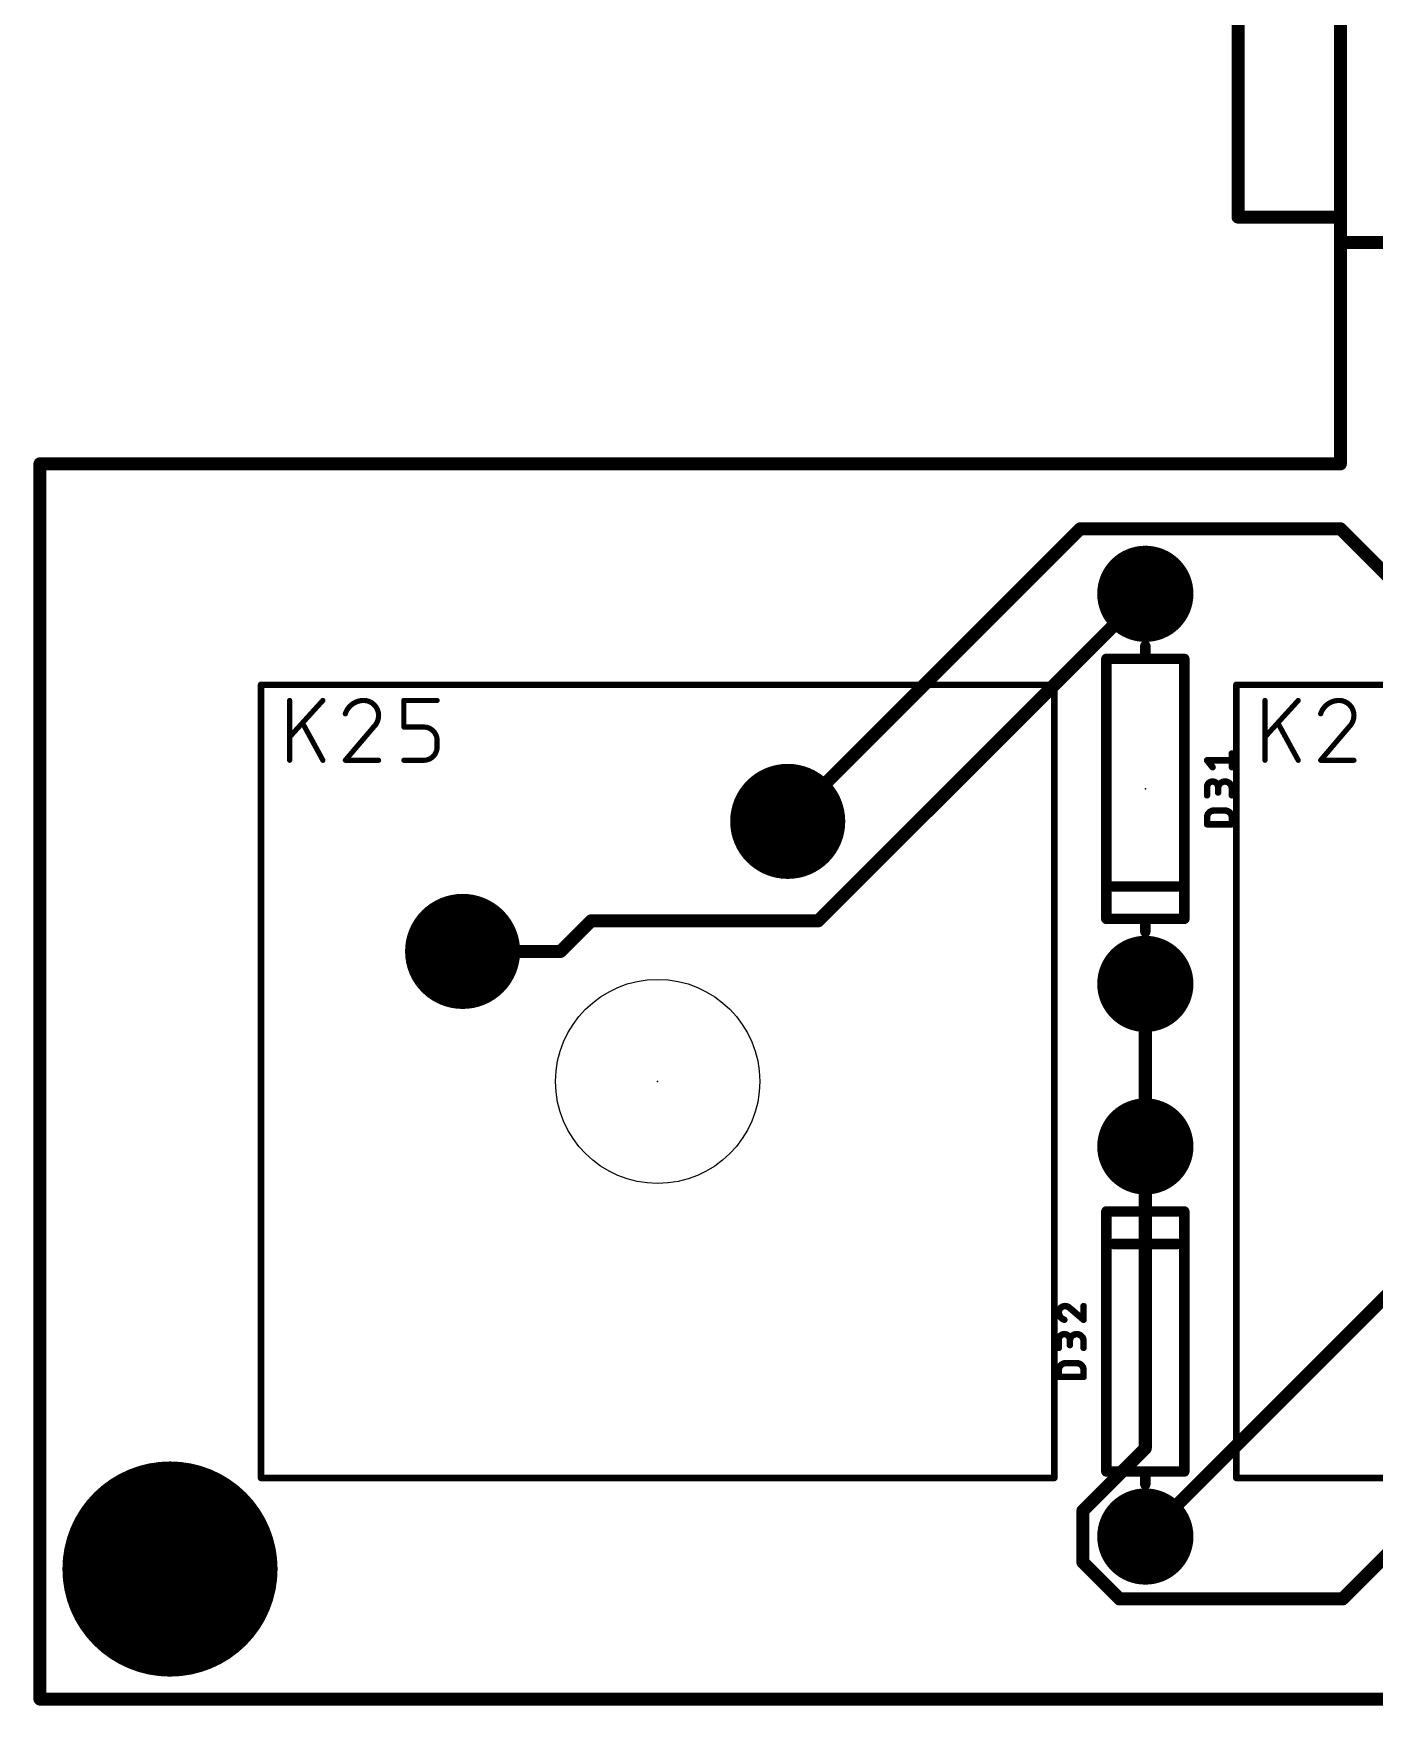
# Model space of a CAD drawing. Extents: x -145 to 0, y -20 to 96.
# Drawn here: x -144.91 to -118.71, y -19.81 to 12.85 of the extents above; entities that cross this region are included whole.
import ezdxf

# ---------------------------------------------------------------- set-up
doc = ezdxf.new("R2010")
doc.units = 0
for name, color, linetype in [('1', 12, 'CONTINUOUS'), ('16', 132, 'CONTINUOUS'), ('17', 110, 'CONTINUOUS'), ('20', 31, 'CONTINUOUS'), ('21', 41, 'CONTINUOUS'), ('22', 253, 'CONTINUOUS'), ('23', 53, 'CONTINUOUS'), ('24', 53, 'CONTINUOUS'), ('25', 253, 'CONTINUOUS'), ('39', 12, 'CONTINUOUS'), ('40', 132, 'CONTINUOUS'), ('41', 12, 'CONTINUOUS'), ('42', 132, 'CONTINUOUS'), ('51', 253, 'CONTINUOUS'), ('52', 253, 'CONTINUOUS')]:
    doc.layers.add(name, color=color, linetype=linetype)

# ---------------------------------------------------------------- blocks, each defined once
blk = doc.blocks.new('ROUNDP')
at = {"const_width": 0.5}
blk.add_lwpolyline([(0, -0.25, 1), (0, 0.25, 1), (0, -0.25)], format="xyb", dxfattribs=at)

msp = doc.modelspace()

# ---------------------------------------------------------------- linework, layer by layer
at = {"layer": '1', "const_width": 0.254}
for points in [[(-119.38, 94.615), (-119.38, 4.445)], [(-119.38, 4.445), (-144.78, 4.445)], [(-144.78, 4.445), (-144.78, -19.685)], [(-124.46, 3.175), (-130.175, -2.54)], [(-119.38, 3.175), (-124.46, 3.175)], [(-118.11, 1.905), (-119.38, 3.175)], [(-129.5781, -4.4831), (-123.19, 1.905)], [(-134.6113, -5.08), (-134.0144, -4.4831)], [(-134.0144, -4.4831), (-129.5781, -4.4831)], [(-136.525, -5.08), (-134.6113, -5.08)], [(-123.19, -5.715), (-123.19, -8.89)], [(-123.19, -8.89), (-123.19, -14.7858)], [(-119.338, -17.7292), (-110.4988, -8.89)], [(-123.19, -16.51), (-117.475, -10.795)], [(-123.19, -14.7858), (-124.4092, -16.005)], [(-124.4092, -16.005), (-124.4092, -17.015)], [(-124.4092, -17.015), (-123.695, -17.7292)], [(-123.695, -17.7292), (-119.338, -17.7292)], [(-144.78, -19.685), (-82.55, -19.685)]]:
    msp.add_lwpolyline(points, dxfattribs=at)
at = {"layer": '1', "const_width": 0.127}
for points in [[(-144.78, 4.5085, 1), (-144.78, 4.3815)], [(-144.7165, 4.445, 1), (-144.8435, 4.445)], [(-119.4435, 4.445, 1), (-119.3165, 4.445)], [(-119.38, 4.3815, 1), (-119.38, 4.5085)], [(-124.46, 3.2385, 1), (-124.46, 3.1115)], [(-124.4151, 3.1301, 1), (-124.5049, 3.2199)], [(-119.3351, 3.2199, 1), (-119.4249, 3.1301)], [(-119.38, 3.1115, 1), (-119.38, 3.2385)], [(-123.1451, 1.8601, 1), (-123.2349, 1.9499)], [(-130.2199, -2.4951, 1), (-130.1301, -2.5849)], [(-134.0144, -4.4196, 1), (-134.0144, -4.5466)], [(-133.9694, -4.528, 1), (-134.0593, -4.4382)], [(-129.623, -4.4382, 1), (-129.5332, -4.528)], [(-129.5781, -4.5466, 1), (-129.5781, -4.4196)], [(-136.525, -5.0165, 1), (-136.525, -5.1435)], [(-134.6562, -5.0351, 1), (-134.5663, -5.1249)], [(-134.6113, -5.1435, 1), (-134.6113, -5.0165)], [(-123.1265, -5.715, 1), (-123.2535, -5.715)], [(-123.1265, -8.89, 1), (-123.2535, -8.89)], [(-123.2535, -8.89, 1), (-123.1265, -8.89)], [(-123.1451, -14.8307, 1), (-123.2349, -14.7409)], [(-123.2535, -14.7858, 1), (-123.1265, -14.7858)], [(-124.3457, -16.005, 1), (-124.4727, -16.005)], [(-124.4541, -15.9601, 1), (-124.3643, -16.0499)], [(-123.2349, -16.4651, 1), (-123.1451, -16.5549)], [(-124.3643, -16.9701, 1), (-124.4541, -17.0599)], [(-124.4727, -17.015, 1), (-124.3457, -17.015)], [(-123.695, -17.6657, 1), (-123.695, -17.7927)], [(-123.7399, -17.7741, 1), (-123.6501, -17.6843)], [(-119.3829, -17.6843, 1), (-119.293, -17.7741)], [(-119.338, -17.7927, 1), (-119.338, -17.6657)], [(-144.78, -19.6215, 1), (-144.78, -19.7485)], [(-144.8435, -19.685, 1), (-144.7165, -19.685)]]:
    msp.add_lwpolyline(points, format="xyb", dxfattribs=at)
at = {"layer": '16', "const_width": 0.254}
for points in [[(-119.38, 94.615), (-119.38, 4.445)], [(-119.38, 4.445), (-144.78, 4.445)], [(-144.78, 4.445), (-144.78, -19.685)], [(-144.78, -19.685), (-82.55, -19.685)]]:
    msp.add_lwpolyline(points, dxfattribs=at)
at = {"layer": '16', "const_width": 0.127}
for points in [[(-144.78, 4.5085, 1), (-144.78, 4.3815)], [(-144.7165, 4.445, 1), (-144.8435, 4.445)], [(-119.4435, 4.445, 1), (-119.3165, 4.445)], [(-119.38, 4.3815, 1), (-119.38, 4.5085)], [(-144.78, -19.6215, 1), (-144.78, -19.7485)], [(-144.8435, -19.685, 1), (-144.7165, -19.685)]]:
    msp.add_lwpolyline(points, format="xyb", dxfattribs=at)
at = {"layer": '20'}
msp.add_circle((-132.715, -7.62), 1.9939, dxfattribs=at)
at = {"layer": '21'}
for points, const_width in [([(-119.38, 94.615), (-119.38, 4.445)], 0.1524), ([(-144.78, -19.685), (-144.78, 4.445)], 0.1524), ([(-119.38, 4.445), (-144.78, 4.445)], 0.1524), ([(-123.19, 0.635), (-123.19, 0.889)], 0.2032), ([(-123.952, -4.445), (-123.952, 0.635)], 0.2032), ([(-123.952, 0.635), (-123.19, 0.635)], 0.2032), ([(-123.19, 0.635), (-122.428, 0.635)], 0.2032), ([(-122.428, 0.635), (-122.428, -4.445)], 0.2032), ([(-122.555, -3.81), (-123.825, -3.81)], 0.2032), ([(-123.19, -4.445), (-123.952, -4.445)], 0.2032), ([(-122.428, -4.445), (-123.19, -4.445)], 0.2032), ([(-123.19, -4.445), (-123.19, -4.699)], 0.2032), ([(-123.952, -15.24), (-123.952, -10.16)], 0.2032), ([(-123.952, -10.16), (-123.19, -10.16)], 0.2032), ([(-123.19, -10.16), (-123.19, -9.906)], 0.2032), ([(-123.19, -10.16), (-122.428, -10.16)], 0.2032), ([(-122.428, -10.16), (-122.428, -15.24)], 0.2032), ([(-123.825, -10.795), (-122.555, -10.795)], 0.2032), ([(-123.19, -15.24), (-123.952, -15.24)], 0.2032), ([(-122.428, -15.24), (-123.19, -15.24)], 0.2032), ([(-123.19, -15.24), (-123.19, -15.494)], 0.2032), ([(-82.55, -19.685), (-144.78, -19.685)], 0.1524)]:
    msp.add_lwpolyline(points, dxfattribs=dict(at, const_width=const_width))
for points, const_width in [([(-144.7419, 4.445, 1), (-144.8181, 4.445)], 0.0762), ([(-144.78, 4.4831, 1), (-144.78, 4.4069)], 0.0762), ([(-119.4181, 4.445, 1), (-119.3419, 4.445)], 0.0762), ([(-119.38, 4.4069, 1), (-119.38, 4.4831)], 0.0762), ([(-123.1392, 0.889, 1), (-123.2408, 0.889)], 0.1016), ([(-123.9012, 0.635, 1), (-124.0028, 0.635)], 0.1016), ([(-123.952, 0.6858, 1), (-123.952, 0.5842)], 0.1016), ([(-123.19, 0.6858, 1), (-123.19, 0.5842)], 0.1016), ([(-123.2408, 0.635, 1), (-123.1392, 0.635)], 0.1016), ([(-123.19, 0.5842, 1), (-123.19, 0.6858)], 0.1016), ([(-122.3772, 0.635, 1), (-122.4788, 0.635)], 0.1016), ([(-122.428, 0.5842, 1), (-122.428, 0.6858)], 0.1016), ([(-123.825, -3.7592, 1), (-123.825, -3.8608)], 0.1016), ([(-122.555, -3.8608, 1), (-122.555, -3.7592)], 0.1016), ([(-123.952, -4.3942, 1), (-123.952, -4.4958)], 0.1016), ([(-124.0028, -4.445, 1), (-123.9012, -4.445)], 0.1016), ([(-123.19, -4.3942, 1), (-123.19, -4.4958)], 0.1016), ([(-123.1392, -4.445, 1), (-123.2408, -4.445)], 0.1016), ([(-123.19, -4.4958, 1), (-123.19, -4.3942)], 0.1016), ([(-122.4788, -4.445, 1), (-122.3772, -4.445)], 0.1016), ([(-122.428, -4.4958, 1), (-122.428, -4.3942)], 0.1016), ([(-123.2408, -4.699, 1), (-123.1392, -4.699)], 0.1016), ([(-123.9012, -10.16, 1), (-124.0028, -10.16)], 0.1016), ([(-123.952, -10.1092, 1), (-123.952, -10.2108)], 0.1016), ([(-123.1392, -9.906, 1), (-123.2408, -9.906)], 0.1016), ([(-123.19, -10.1092, 1), (-123.19, -10.2108)], 0.1016), ([(-123.2408, -10.16, 1), (-123.1392, -10.16)], 0.1016), ([(-123.19, -10.2108, 1), (-123.19, -10.1092)], 0.1016), ([(-122.3772, -10.16, 1), (-122.4788, -10.16)], 0.1016), ([(-122.428, -10.2108, 1), (-122.428, -10.1092)], 0.1016), ([(-123.825, -10.7442, 1), (-123.825, -10.8458)], 0.1016), ([(-122.555, -10.8458, 1), (-122.555, -10.7442)], 0.1016), ([(-142.24, -19.145, 1), (-142.24, -15.145, 1), (-142.24, -19.145)], 0.2032), ([(-123.952, -15.1892, 1), (-123.952, -15.2908)], 0.1016), ([(-124.0028, -15.24, 1), (-123.9012, -15.24)], 0.1016), ([(-123.19, -15.1892, 1), (-123.19, -15.2908)], 0.1016), ([(-123.1392, -15.24, 1), (-123.2408, -15.24)], 0.1016), ([(-123.19, -15.2908, 1), (-123.19, -15.1892)], 0.1016), ([(-122.4788, -15.24, 1), (-122.3772, -15.24)], 0.1016), ([(-122.428, -15.2908, 1), (-122.428, -15.1892)], 0.1016), ([(-123.2408, -15.494, 1), (-123.1392, -15.494)], 0.1016), ([(-144.78, -19.6469, 1), (-144.78, -19.7231)], 0.0762), ([(-144.8181, -19.685, 1), (-144.7419, -19.685)], 0.0762)]:
    msp.add_lwpolyline(points, format="xyb", dxfattribs=dict(at, const_width=const_width))
at = {"layer": '22', "const_width": 0.254}
msp.add_lwpolyline([(-118.88, 8.765), (-116.98, 8.765)], dxfattribs=at)
at = {"layer": '22', "const_width": 0.127}
msp.add_lwpolyline([(-118.88, 8.8285, 1), (-118.88, 8.7015)], format="xyb", dxfattribs=at)
at = {"layer": '23'}
for p in [(-123.19, -1.905), (-132.715, -7.62), (-123.19, -12.7), (-142.24, -17.145)]:
    msp.add_point(p, dxfattribs=at)
at = {"layer": '24'}
msp.add_point((-119.38, 12.065), dxfattribs=at)
at = {"layer": '25'}
for points, const_width in [([(-139.9032, -1.3462), (-139.9032, -0.1778)], 0.1016), ([(-139.2541, -0.1778), (-139.9032, -0.8918)], 0.1016), ([(-137.6722, -0.6971), (-137.6722, -0.1778)], 0.1016), ([(-137.6722, -0.1778), (-137.0231, -0.1778)], 0.1016), ([(-120.8532, -1.3462), (-120.8532, -0.1778)], 0.1016), ([(-120.2041, -0.1778), (-120.8532, -0.8918)], 0.1016), ([(-139.2541, -1.3462), (-139.6436, -0.6322)], 0.1016), ([(-138.2635, -0.6971), (-138.8152, -1.3462)], 0.1016), ([(-137.2828, -0.6971), (-137.6722, -0.6971)], 0.1016), ([(-120.2041, -1.3462), (-120.5936, -0.6322)], 0.1016), ([(-119.2135, -0.6971), (-119.7652, -1.3462)], 0.1016), ([(-137.0231, -1.0866), (-137.0231, -0.9567)], 0.1016), ([(-138.8152, -1.3462), (-138.1661, -1.3462)], 0.1016), ([(-137.6722, -1.3462), (-137.2828, -1.3462)], 0.1016), ([(-121.8763, -1.4813), (-121.9835, -1.3472)], 0.127), ([(-121.9835, -1.3472), (-121.5009, -1.3472)], 0.127), ([(-121.5009, -1.4813), (-121.5009, -1.2132)], 0.127), ([(-119.7652, -1.3462), (-119.1161, -1.3462)], 0.1016), ([(-121.9835, -2.0299), (-121.9835, -1.869)], 0.127), ([(-121.769, -1.869), (-121.769, -1.9763)], 0.127), ([(-121.5009, -2.0299), (-121.5009, -1.8959)], 0.127), ([(-121.8494, -2.3287), (-121.635, -2.3287)], 0.127), ([(-121.9835, -2.5968), (-121.9835, -2.4628)], 0.127), ([(-121.5009, -2.5968), (-121.9835, -2.5968)], 0.127), ([(-121.5009, -2.4628), (-121.5009, -2.5968)], 0.127), ([(-124.6646, -12.0484), (-124.3965, -12.2763)], 0.127), ([(-124.3965, -12.2763), (-124.3965, -12.0082)], 0.127), ([(-124.8791, -12.8249), (-124.8791, -12.664)], 0.127), ([(-124.6646, -12.664), (-124.6646, -12.7713)], 0.127), ([(-124.3965, -12.8249), (-124.3965, -12.6909)], 0.127), ([(-124.745, -13.1237), (-124.5306, -13.1237)], 0.127), ([(-124.8791, -13.3918), (-124.8791, -13.2578)], 0.127), ([(-124.3965, -13.3918), (-124.8791, -13.3918)], 0.127), ([(-124.3965, -13.2578), (-124.3965, -13.3918)], 0.127)]:
    msp.add_lwpolyline(points, dxfattribs=dict(at, const_width=const_width))
for points, const_width in [([(-139.8778, -0.1778, 1), (-139.9286, -0.1778)], 0.0508), ([(-139.2353, -0.1949, 1), (-139.2729, -0.1607)], 0.0508), ([(-138.4582, -0.1778, 0.3252), (-138.8152, -0.4374)], 0.1016), ([(-138.1661, -0.4699, 0.4142), (-138.4582, -0.1778)], 0.1016), ([(-138.4582, -0.1524, 1), (-138.4582, -0.2032)], 0.0508), ([(-138.4582, -0.2032, 1), (-138.4582, -0.1524)], 0.0508), ([(-137.6468, -0.1778, 1), (-137.6976, -0.1778)], 0.0508), ([(-137.6722, -0.1524, 1), (-137.6722, -0.2032)], 0.0508), ([(-137.0231, -0.2032, 1), (-137.0231, -0.1524)], 0.0508), ([(-120.8278, -0.1778, 1), (-120.8786, -0.1778)], 0.0508), ([(-120.1853, -0.1949, 1), (-120.2229, -0.1607)], 0.0508), ([(-119.4082, -0.1778, 0.3252), (-119.7652, -0.4374)], 0.1016), ([(-119.1161, -0.4699, 0.4142), (-119.4082, -0.1778)], 0.1016), ([(-119.4082, -0.1524, 1), (-119.4082, -0.2032)], 0.0508), ([(-119.4082, -0.2032, 1), (-119.4082, -0.1524)], 0.0508), ([(-139.6213, -0.62, 1), (-139.6659, -0.6443)], 0.0508), ([(-138.8394, -0.4296, 1), (-138.7911, -0.4453)], 0.0508), ([(-138.2635, -0.6971, 0.2053), (-138.1661, -0.4699)], 0.1016), ([(-138.2441, -0.7135, 1), (-138.2828, -0.6806)], 0.0508), ([(-138.1407, -0.4699, 1), (-138.1915, -0.4699)], 0.0508), ([(-138.1915, -0.4699, 1), (-138.1407, -0.4699)], 0.0508), ([(-137.6722, -0.6717, 1), (-137.6722, -0.7225)], 0.0508), ([(-137.0231, -0.9567, 0.4142), (-137.2828, -0.6971)], 0.1016), ([(-137.2828, -0.6717, 1), (-137.2828, -0.7225)], 0.0508), ([(-137.2828, -0.7225, 1), (-137.2828, -0.6717)], 0.0508), ([(-120.5713, -0.62, 1), (-120.6159, -0.6443)], 0.0508), ([(-119.7894, -0.4296, 1), (-119.7411, -0.4453)], 0.0508), ([(-119.2135, -0.6971, 0.2053), (-119.1161, -0.4699)], 0.1016), ([(-119.1941, -0.7135, 1), (-119.2328, -0.6806)], 0.0508), ([(-119.0907, -0.4699, 1), (-119.1415, -0.4699)], 0.0508), ([(-119.1415, -0.4699, 1), (-119.0907, -0.4699)], 0.0508), ([(-139.922, -0.8747, 1), (-139.8844, -0.9089)], 0.0508), ([(-138.281, -0.6787, 1), (-138.246, -0.7155)], 0.0508), ([(-137.6976, -0.6971, 1), (-137.6468, -0.6971)], 0.0508), ([(-136.9977, -0.9567, 1), (-137.0485, -0.9567)], 0.0508), ([(-137.0485, -0.9567, 1), (-136.9977, -0.9567)], 0.0508), ([(-120.872, -0.8747, 1), (-120.8344, -0.9089)], 0.0508), ([(-119.231, -0.6787, 1), (-119.196, -0.7155)], 0.0508), ([(-138.8346, -1.3297, 1), (-138.7959, -1.3627)], 0.0508), ([(-138.8152, -1.3208, 1), (-138.8152, -1.3716)], 0.0508), ([(-138.1661, -1.3716, 1), (-138.1661, -1.3208)], 0.0508), ([(-137.6722, -1.3208, 1), (-137.6722, -1.3716)], 0.0508), ([(-137.2828, -1.3462, 0.4142), (-137.0231, -1.0866)], 0.1016), ([(-137.2828, -1.3208, 1), (-137.2828, -1.3716)], 0.0508), ([(-137.2828, -1.3716, 1), (-137.2828, -1.3208)], 0.0508), ([(-136.9977, -1.0866, 1), (-137.0485, -1.0866)], 0.0508), ([(-137.0485, -1.0866, 1), (-136.9977, -1.0866)], 0.0508), ([(-121.9587, -1.3274, 1), (-122.0083, -1.3671)], 0.0635), ([(-121.9835, -1.3155, 1), (-121.9835, -1.379)], 0.0635), ([(-121.4691, -1.2132, 1), (-121.5327, -1.2132)], 0.0635), ([(-121.5009, -1.379, 1), (-121.5009, -1.3155)], 0.0635), ([(-119.7846, -1.3297, 1), (-119.7459, -1.3627)], 0.0508), ([(-119.7652, -1.3208, 1), (-119.7652, -1.3716)], 0.0508), ([(-119.1161, -1.3716, 1), (-119.1161, -1.3208)], 0.0508), ([(-139.9286, -1.3462, 1), (-139.8778, -1.3462)], 0.0508), ([(-139.2764, -1.3584, 1), (-139.2318, -1.334)], 0.0508), ([(-121.901, -1.5011, 1), (-121.8515, -1.4614)], 0.0635), ([(-121.5327, -1.4813, 1), (-121.4691, -1.4813)], 0.0635), ([(-120.8786, -1.3462, 1), (-120.8278, -1.3462)], 0.0508), ([(-120.2264, -1.3584, 1), (-120.1818, -1.334)], 0.0508), ([(-121.769, -1.869, 1), (-121.9835, -1.869)], 0.127), ([(-121.9518, -1.869, 1), (-122.0153, -1.869)], 0.0635), ([(-122.0153, -1.869, 1), (-121.9518, -1.869)], 0.0635), ([(-121.5009, -1.8959, 1), (-121.769, -1.8959)], 0.127), ([(-121.7373, -1.869, 1), (-121.8008, -1.869)], 0.0635), ([(-121.8008, -1.869, 1), (-121.7373, -1.869)], 0.0635), ([(-121.8008, -1.8959, 1), (-121.7373, -1.8959)], 0.0635), ([(-121.8008, -1.9763, 1), (-121.7373, -1.9763)], 0.0635), ([(-121.4691, -1.8959, 1), (-121.5327, -1.8959)], 0.0635), ([(-121.5327, -1.8959, 1), (-121.4691, -1.8959)], 0.0635), ([(-122.0153, -2.0299, 1), (-121.9518, -2.0299)], 0.0635), ([(-121.8494, -2.3287, 0.4142), (-121.9835, -2.4628)], 0.127), ([(-121.8494, -2.297, 1), (-121.8494, -2.3605)], 0.0635), ([(-121.8494, -2.3605, 1), (-121.8494, -2.297)], 0.0635), ([(-121.5009, -2.4628, 0.4142), (-121.635, -2.3287)], 0.127), ([(-121.635, -2.297, 1), (-121.635, -2.3605)], 0.0635), ([(-121.635, -2.3605, 1), (-121.635, -2.297)], 0.0635), ([(-121.5327, -2.0299, 1), (-121.4691, -2.0299)], 0.0635), ([(-121.9518, -2.4628, 1), (-122.0153, -2.4628)], 0.0635), ([(-122.0153, -2.4628, 1), (-121.9518, -2.4628)], 0.0635), ([(-121.9835, -2.5651, 1), (-121.9835, -2.6286)], 0.0635), ([(-122.0153, -2.5968, 1), (-121.9518, -2.5968)], 0.0635), ([(-121.4691, -2.4628, 1), (-121.5327, -2.4628)], 0.0635), ([(-121.5327, -2.5968, 1), (-121.4691, -2.5968)], 0.0635), ([(-121.5326, -2.4628, 1), (-121.4691, -2.4628)], 0.0635), ([(-121.5009, -2.6286, 1), (-121.5009, -2.5651)], 0.0635), ([(-124.7584, -12.0082, 0.4142), (-124.8791, -12.1288)], 0.127), ([(-124.8791, -12.1288, 0.3252), (-124.7719, -12.2763)], 0.127), ([(-124.8474, -12.1288, 1), (-124.9108, -12.1288)], 0.0635), ([(-124.6646, -12.0484, 0.2053), (-124.7584, -12.0082)], 0.127), ([(-124.7584, -11.9764, 1), (-124.7584, -12.0399)], 0.0635), ([(-124.7584, -12.0399, 1), (-124.7584, -11.9764)], 0.0635), ([(-124.644, -12.0242, 1), (-124.6852, -12.0726)], 0.0635), ([(-124.6876, -12.0703, 1), (-124.6416, -12.0265)], 0.0635), ([(-124.3648, -12.0082, 1), (-124.4283, -12.0082)], 0.0635), ([(-124.9108, -12.1288, 1), (-124.8474, -12.1288)], 0.0635), ([(-124.7816, -12.3065, 1), (-124.7621, -12.2461)], 0.0635), ([(-124.4283, -12.2763, 1), (-124.3648, -12.2763)], 0.0635), ([(-124.4171, -12.3005, 1), (-124.3759, -12.2521)], 0.0635), ([(-124.8474, -12.664, 1), (-124.9109, -12.664)], 0.0635), ([(-124.9109, -12.664, 1), (-124.8474, -12.664)], 0.0635), ([(-124.6646, -12.664, 1), (-124.8791, -12.664)], 0.127), ([(-124.3965, -12.6909, 1), (-124.6646, -12.6909)], 0.127), ([(-124.6329, -12.664, 1), (-124.6964, -12.664)], 0.0635), ([(-124.6964, -12.664, 1), (-124.6329, -12.664)], 0.0635), ([(-124.6964, -12.6909, 1), (-124.6329, -12.6909)], 0.0635), ([(-124.3648, -12.6909, 1), (-124.4283, -12.6909)], 0.0635), ([(-124.4283, -12.6909, 1), (-124.3648, -12.6909)], 0.0635), ([(-124.9109, -12.8249, 1), (-124.8474, -12.8249)], 0.0635), ([(-124.745, -13.1237, 0.4142), (-124.8791, -13.2578)], 0.127), ([(-124.745, -13.092, 1), (-124.745, -13.1555)], 0.0635), ([(-124.745, -13.1555, 1), (-124.745, -13.092)], 0.0635), ([(-124.6964, -12.7713, 1), (-124.6329, -12.7713)], 0.0635), ([(-124.3965, -13.2578, 0.4142), (-124.5306, -13.1237)], 0.127), ([(-124.5306, -13.092, 1), (-124.5306, -13.1555)], 0.0635), ([(-124.5306, -13.1555, 1), (-124.5306, -13.092)], 0.0635), ([(-124.4283, -12.8249, 1), (-124.3648, -12.8249)], 0.0635), ([(-124.8474, -13.2578, 1), (-124.9109, -13.2578)], 0.0635), ([(-124.9109, -13.2578, 1), (-124.8474, -13.2578)], 0.0635), ([(-124.9109, -13.3918, 1), (-124.8474, -13.3918)], 0.0635), ([(-124.8791, -13.3601, 1), (-124.8791, -13.4236)], 0.0635), ([(-124.3648, -13.2578, 1), (-124.4283, -13.2578)], 0.0635), ([(-124.4282, -13.2578, 1), (-124.3647, -13.2578)], 0.0635), ([(-124.4283, -13.3918, 1), (-124.3648, -13.3918)], 0.0635), ([(-124.3965, -13.4236, 1), (-124.3965, -13.3601)], 0.0635)]:
    msp.add_lwpolyline(points, format="xyb", dxfattribs=dict(at, const_width=const_width))
at = {"layer": '39', "const_width": 2.032}
msp.add_lwpolyline([(-142.24, -18.145, 1), (-142.24, -16.145, 1), (-142.24, -18.145)], format="xyb", dxfattribs=at)
at = {"layer": '40', "const_width": 2.032}
msp.add_lwpolyline([(-142.24, -18.145, 1), (-142.24, -16.145, 1), (-142.24, -18.145)], format="xyb", dxfattribs=at)
at = {"layer": '41', "const_width": 2.032}
msp.add_lwpolyline([(-142.24, -18.145, 1), (-142.24, -16.145, 1), (-142.24, -18.145)], format="xyb", dxfattribs=at)
at = {"layer": '42', "const_width": 2.032}
msp.add_lwpolyline([(-142.24, -18.145, 1), (-142.24, -16.145, 1), (-142.24, -18.145)], format="xyb", dxfattribs=at)
at = {"layer": '51', "const_width": 0.127}
for points in [[(-140.462, -15.367), (-140.462, 0.127)], [(-140.462, 0.127), (-124.968, 0.127)], [(-124.968, 0.127), (-124.968, -15.367)], [(-121.412, -15.367), (-121.412, 0.127)], [(-121.412, 0.127), (-105.918, 0.127)], [(-124.968, -15.367), (-140.462, -15.367)], [(-105.918, -15.367), (-121.412, -15.367)]]:
    msp.add_lwpolyline(points, dxfattribs=at)
at = {"layer": '51', "const_width": 0.0635}
for points in [[(-140.4303, 0.127, 1), (-140.4938, 0.127)], [(-140.462, 0.1588, 1), (-140.462, 0.0953)], [(-124.9363, 0.127, 1), (-124.9998, 0.127)], [(-124.968, 0.0953, 1), (-124.968, 0.1588)], [(-121.3803, 0.127, 1), (-121.4438, 0.127)], [(-121.412, 0.1588, 1), (-121.412, 0.0953)], [(-140.462, -15.3353, 1), (-140.462, -15.3988)], [(-140.4938, -15.367, 1), (-140.4303, -15.367)], [(-124.9998, -15.367, 1), (-124.9363, -15.367)], [(-124.968, -15.3988, 1), (-124.968, -15.3353)], [(-121.412, -15.3353, 1), (-121.412, -15.3988)], [(-121.4438, -15.367, 1), (-121.3803, -15.367)]]:
    msp.add_lwpolyline(points, format="xyb", dxfattribs=at)
at = {"layer": '52', "const_width": 0.254}
for points in [[(-121.38, 9.265), (-121.38, 14.865)], [(-119.38, 9.265), (-119.38, 14.865)], [(-119.38, 9.265), (-121.38, 9.265)], [(-119.38, 8.765), (-119.38, 9.265)], [(-118.88, 8.765), (-119.38, 8.765)]]:
    msp.add_lwpolyline(points, dxfattribs=at)
at = {"layer": '52', "const_width": 0.127}
for points in [[(-121.38, 9.3285, 1), (-121.38, 9.2015)], [(-121.4435, 9.265, 1), (-121.3165, 9.265)], [(-119.3165, 9.265, 1), (-119.4435, 9.265)], [(-119.4435, 9.265, 1), (-119.3165, 9.265)], [(-119.38, 9.2015, 1), (-119.38, 9.3285)], [(-119.38, 8.8285, 1), (-119.38, 8.7015)], [(-119.4435, 8.765, 1), (-119.3165, 8.765)], [(-118.88, 8.7015, 1), (-118.88, 8.8285)]]:
    msp.add_lwpolyline(points, format="xyb", dxfattribs=at)

# ---------------------------------------------------------------- block references
at = {"layer": '17', "xscale": 1.8796, "yscale": 1.8796}
for p, rotation in [((-123.19, 1.905), 270), ((-123.19, 1.905), 270), ((-123.19, -5.715), 270), ((-123.19, -5.715), 270), ((-123.19, -8.89), 90), ((-123.19, -8.89), 90), ((-123.19, -16.51), 90), ((-123.19, -16.51), 90)]:
    msp.add_blockref('ROUNDP', p, dxfattribs=dict(at, rotation=rotation))
at = {"layer": '17'}
for p, xscale, yscale in [((-130.175, -2.54), 2.2479, 2.2479), ((-130.175, -2.54), 2.2479, 2.2479), ((-136.525, -5.08), 2.2479, 2.2479), ((-136.525, -5.08), 2.2479, 2.2479), ((-142.24, -17.145), 3.516, 3.516), ((-142.24, -17.145), 3.516, 3.516)]:
    msp.add_blockref('ROUNDP', p, dxfattribs=dict(at, xscale=xscale, yscale=yscale))

doc.saveas('drawing.dxf')
